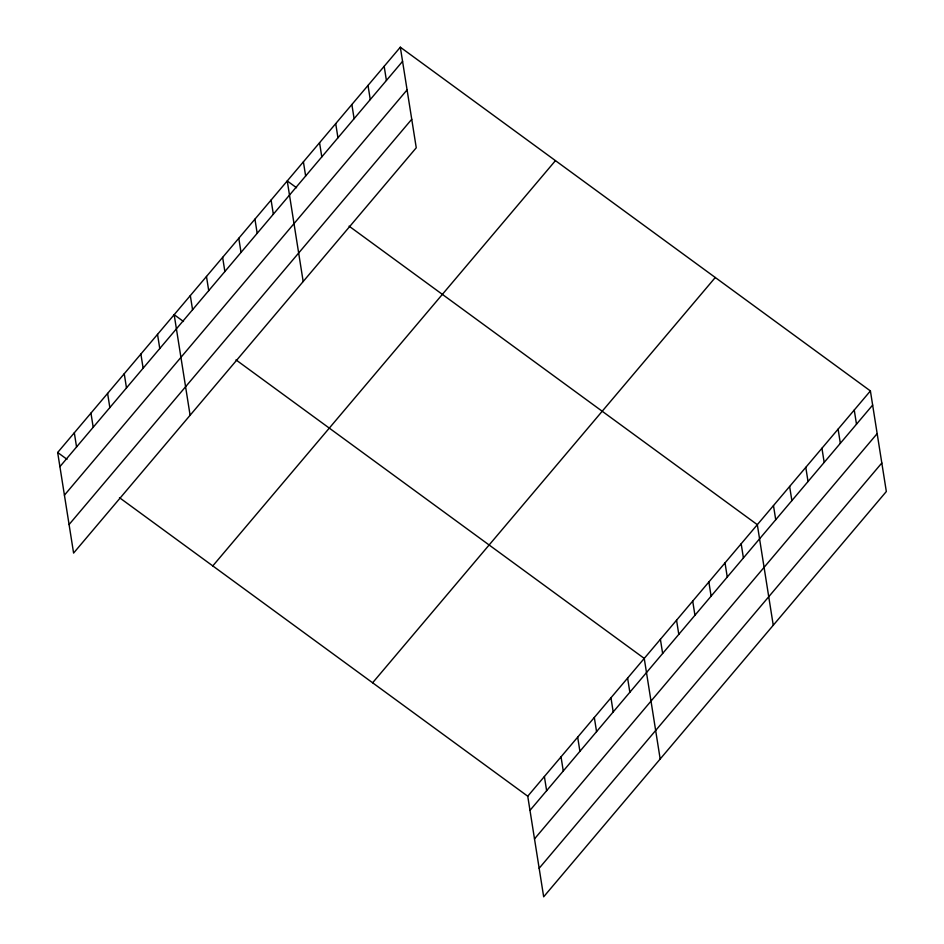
<?xml version="1.0" encoding="UTF-8"?>
<svg xmlns="http://www.w3.org/2000/svg" width="944" height="944" viewBox="0 0 944 944"><rect width="100%" height="100%" fill="white"/><g stroke="black" fill="none" stroke-linecap="round" stroke-linejoin="round"><path stroke-width="1.42" d="M400.327 47.2L416.257 147.783L73.597 553.066L57.667 452.483L400.327 47.2L870.403 390.934L886.333 491.517L543.673 896.8L527.743 796.217L119.487 497.689M59.909 466.643L402.569 61.36M64.428 495.163L407.088 89.881M69.077 524.545L411.737 119.274M212.789 565.916L555.45 160.633M372.62 682.783L715.281 277.501M527.743 796.217L870.403 390.934M529.985 810.377L872.645 405.094M534.505 838.897L877.165 433.615M539.154 868.279L881.814 462.997M296.581 187.762L287.247 180.941L303.177 281.536M349.068 226.147L757.324 524.675L773.254 625.258M183.502 321.503L174.168 314.682L190.098 415.277M235.988 359.888L644.245 658.416L660.175 759M57.667 452.483L67 459.303M854.249 410.038L856.491 424.198M838.095 429.142L840.337 443.302M821.941 448.247L824.183 462.418M805.787 467.351L808.029 481.523M789.632 486.467L791.874 500.627M773.478 505.571L775.72 519.731M741.17 543.779L743.412 557.939M725.016 562.884L727.258 577.055M708.861 581.988L711.103 596.16M692.707 601.092L694.949 615.264M676.553 620.208L678.795 634.368M660.399 639.312L662.641 653.472M627.607 678.099L629.849 692.271M610.957 697.781L613.199 711.953M594.319 717.475L596.561 731.635M577.669 737.158L579.911 751.318M561.031 756.84L563.273 771.012M544.381 776.523L546.635 790.694M384.173 66.304L386.415 80.476M368.018 85.408L370.26 99.58M351.864 104.513L354.106 118.684M335.71 123.629L337.952 137.789M319.556 142.733L321.798 156.893M303.402 161.837L305.644 175.997M271.093 200.045L273.335 214.217M254.939 219.15L257.181 233.321M238.785 238.266L241.027 252.426M222.631 257.37L224.873 271.53M206.476 276.474L208.718 290.634M190.322 295.578L192.564 309.738M157.53 334.365L159.772 348.537M140.88 354.059L143.134 368.219M124.242 373.741L126.484 387.901M107.604 393.424L109.846 407.596M90.954 413.106L93.196 427.278M74.316 432.8L76.558 446.96"/></g></svg>
